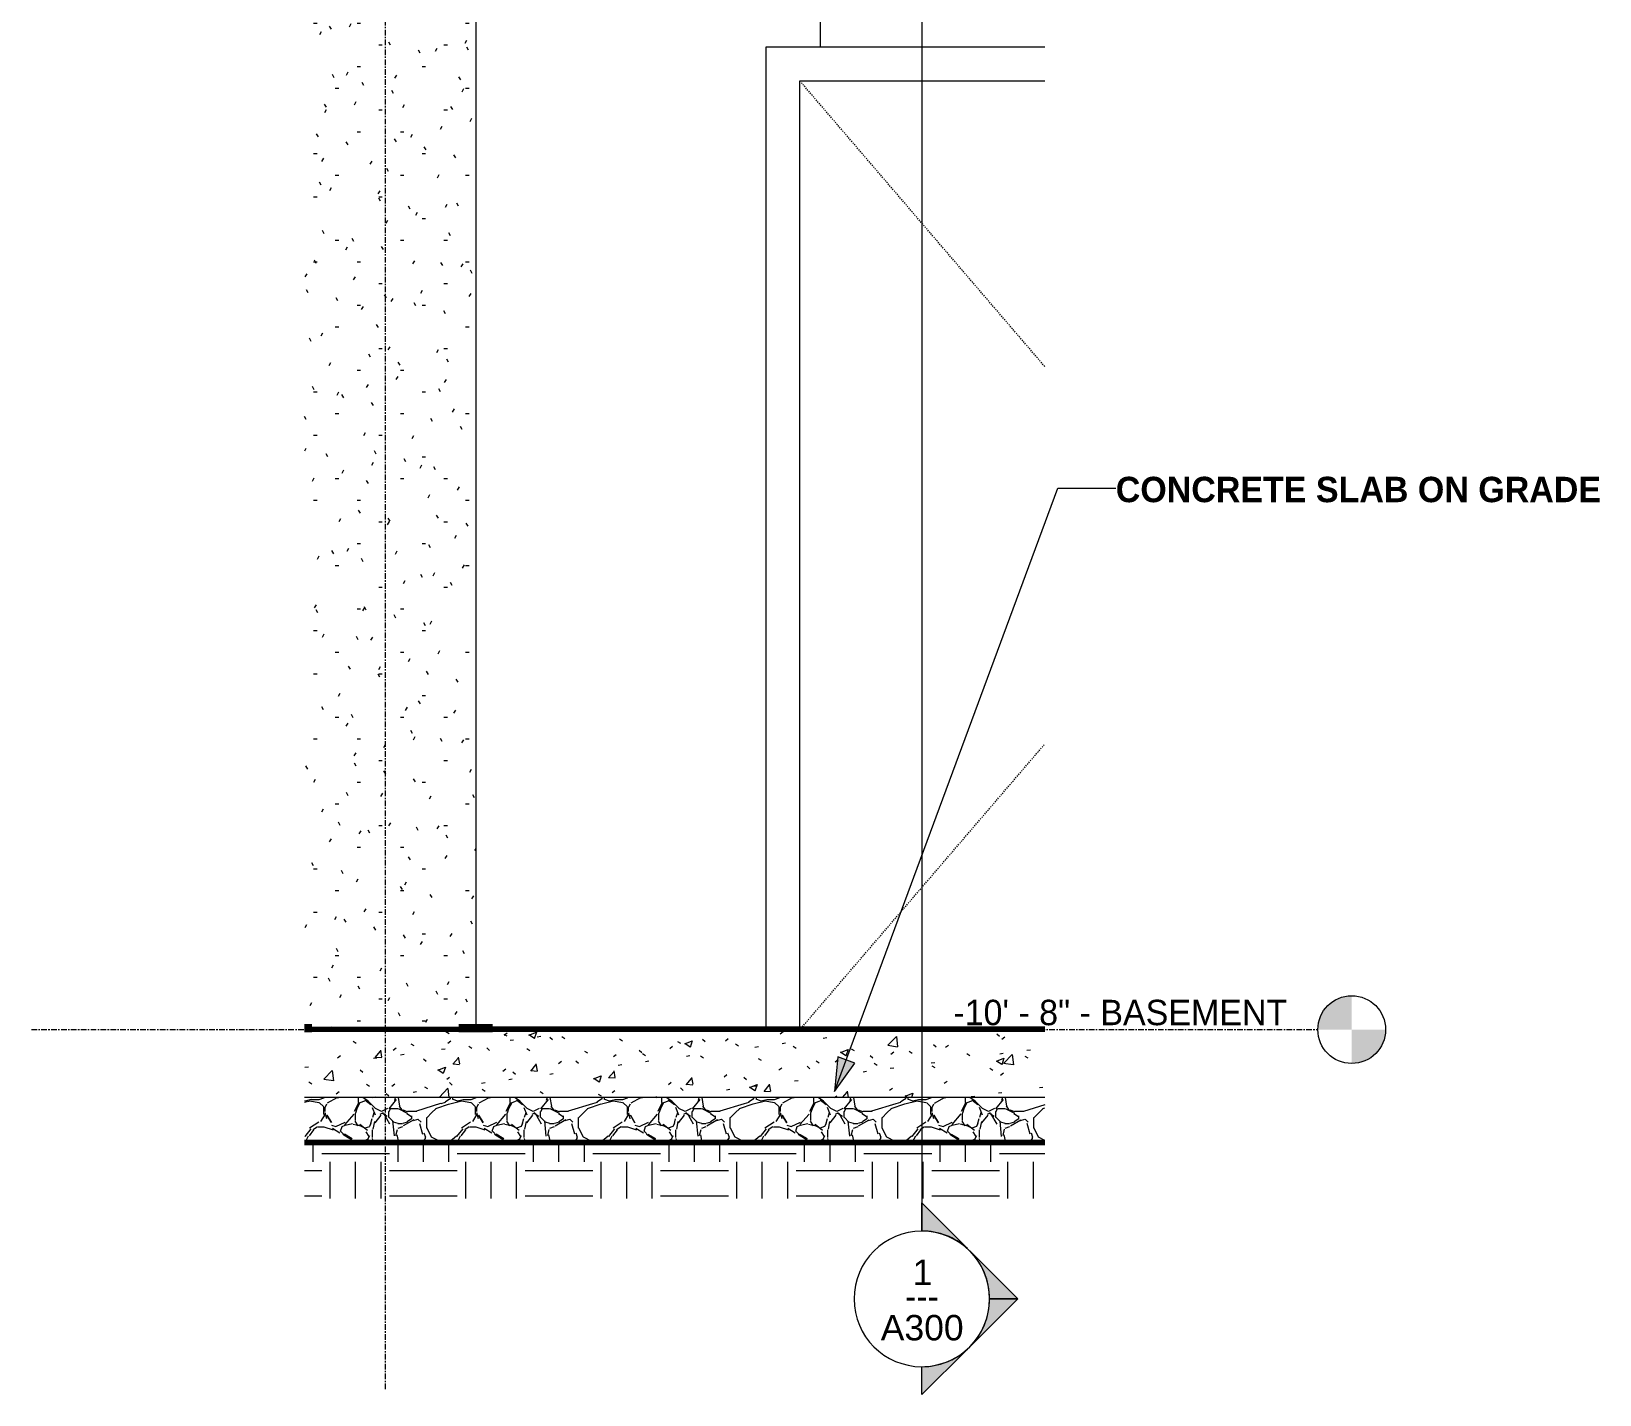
# Model space of a CAD drawing. Header units: inches. Extents: x 2031 to 2895, y -160 to 455.
# Drawn here: x 2193.4 to 2332.2, y -160.3 to -39.6 of the extents above; entities that cross this region are included whole.
import ezdxf

# ---------------------------------------------------------------- set-up
doc = ezdxf.new("R2010")
doc.units = ezdxf.units.IN
doc.header["$MEASUREMENT"] = 0
doc.linetypes.add('Dash 1_16_', pattern=[0.125, 0.0625, -0.0625])
doc.linetypes.add('Grid Line 1_2_', pattern=[0.875, 0.5, -0.125, 0.125, -0.125])
for name, color, linetype, lineweight in [('0-3', 10, 'Continuous', 18), ('0-4', 50, 'Continuous', 5), ('A-DOOR-1', 7, 'Dash 1_16_', 9), ('A-DOOR-FRAM-1', 7, 'Continuous', 9), ('A-FLOR-4', 192, 'Continuous', 70), ('A-FLOR-LEVL', 51, 'Continuous', 9), ('A-FLOR-LEVL-1', 51, 'Grid Line 1_2_', 9), ('A-FLOR-MCUT', 51, 'Continuous', 18), ('A-FLOR-PATT-1', 8, 'Continuous', 9), ('A-GENM-1', 55, 'Continuous', 9), ('A-GENM-2', 250, 'Continuous', 70), ('A-WALL-PATT-1', 55, 'Continuous', 9), ('C-TOPO', 7, 'Continuous', 9), ('C-TOPO-1', 55, 'Continuous', 9), ('C-TOPO-2', 7, 'Continuous', 70), ('G-ANNO-SYMB-1', 111, 'Continuous', 9), ('G-ANNO-TEXT', 231, 'Continuous', 9), ('S-COLS-1', 55, 'Continuous', 9), ('S-GRID-1', 1, 'Grid Line 1_2_', 9)]:
    doc.layers.add(name, color=color, linetype=linetype, lineweight=lineweight)
doc.styles.add('Arial', font='arial.ttf', dxfattribs={"height": 2.25})
doc.styles.add('Century Gothic', font='ufonts.com_century-gothic.ttf', dxfattribs={"height": 2.25})
doc.styles.add('Century Gothic_B', font='GOTHICB.TTF', dxfattribs={"height": 2.25})

# ---------------------------------------------------------------- blocks, each defined once
blk = doc.blocks.new('CTR  - Topography_rvt-2-WALL SECTION - NORTH_SOUTH - LOOKING WEST - Callout 3')
at = {"layer": 'C-TOPO'}
h = blk.add_hatch(dxfattribs=at)
h.set_pattern_fill('FP_5', color=256, style=0, pattern_type=2)
h.set_pattern_definition([(0, (3257.106, 59.024), (6, 6), [6, -6]), (0, (3257.106, 61.274), (6, 6), [6, -6]), (0, (3257.106, 63.524), (6, 6), [6, -6]), (90, (3257.856, 64.274), (-6, 6), [6, -6]), (90, (3260.106, 64.274), (-6, 6), [6, -6]), (90, (3262.356, 64.274), (-6, 6), [6, -6])])
h.paths.add_polyline_path([(2558.7, -142.97), (2558.7, -138.01), (2493.16, -138.01), (2493.16, -142.97)], flags=0)
at = {"layer": 'C-TOPO-1'}
blk.add_line((2493.16, -138.01), (2558.7, -138.01), dxfattribs=at)
at = {"layer": 'C-TOPO-2'}
blk.add_line((2558.7, -138.01), (2493.16, -138.01), dxfattribs=at)
blk = doc.blocks.new('Parking_Stall_Multiple - STANDARD-2088485-WALL SECTION - NORTH_SOUTH - LOOKING WEST - Callout 3')
at = {"layer": 'A-GENM-1'}
blk.add_hatch(color=256, dxfattribs=at).paths.add_polyline_path([(2493.16, -128), (2493.82, -128), (2493.82, -127.75), (2493.16, -127.75), (2493.16, -127.81)], flags=0)
at = {"layer": 'A-GENM-2'}
for p, q in [((2493.82, -127.75), (2493.16, -127.75)), ((2493.16, -128), (2493.82, -128)), ((2493.82, -128), (2493.82, -127.75))]:
    blk.add_line(p, q, dxfattribs=at)
blk = doc.blocks.new('Parking_Stall_Multiple - STANDARD-1981804-WALL SECTION - NORTH_SOUTH - LOOKING WEST - Callout 3')
at = {"layer": 'A-GENM-1'}
blk.add_hatch(color=256, dxfattribs=at).paths.add_polyline_path([(2506.82, -128), (2509.82, -128), (2509.82, -127.75), (2506.82, -127.75)], flags=0)
blk.add_line((2509.82, -127.75), (2558.7, -127.75), dxfattribs=at)
at = {"layer": 'A-GENM-2'}
for p, q in [((2509.82, -127.75), (2506.82, -127.75)), ((2506.82, -127.75), (2506.82, -128)), ((2506.82, -128), (2509.82, -128)), ((2509.82, -128), (2509.82, -127.75))]:
    blk.add_line(p, q, dxfattribs=at)
blk = doc.blocks.new('generic INT BASEMENT STR_ DOOR - generic INT BASEMENT STR_ DOOR-2045543-WALL SECTION - NORTH_SOUTH - LOOKING WEST - Callout 3')
at = {"layer": 'A-DOOR-1'}
for p, q in [((2558.7, -69.28), (2537.02, -44)), ((2537.24, -127.75), (2558.7, -102.72))]:
    blk.add_line(p, q, dxfattribs=at)
at = {"layer": 'A-DOOR-FRAM-1'}
for p, q in [((2558.7, -41), (2534.02, -41)), ((2534.02, -41), (2534.02, -127.75)), ((2537.02, -127.75), (2537.02, -44)), ((2537.02, -44), (2558.7, -44))]:
    blk.add_line(p, q, dxfattribs=at)
blk = doc.blocks.new('CTR - 1st Phase - Common Walls_rvt-2-WALL SECTION - NORTH_SOUTH - LOOKING WEST - Callout 3')
at = {"layer": 'A-WALL-PATT-1'}
h = blk.add_hatch(dxfattribs=at)
h.set_pattern_fill('FP_6', color=256, style=0, pattern_type=2)
h.set_pattern_definition([(90, (3819.324, -128), (-36.188, 2e-15), [])])
h.paths.add_polyline_path([(2508.32, -127.75), (2534.02, -127.75), (2534.02, -41), (2558.7, -41), (2558.7, -32), (2508.32, -32), (2508.32, -97.68)], flags=0)
at = {"layer": '0-3'}
for name in ['generic INT BASEMENT STR_ DOOR - generic INT BASEMENT STR_ DOOR-2045543-WALL SECTION - NORTH_SOUTH - LOOKING WEST - Callout 3', 'Parking_Stall_Multiple - STANDARD-2088485-WALL SECTION - NORTH_SOUTH - LOOKING WEST - Callout 3', 'Parking_Stall_Multiple - STANDARD-1981804-WALL SECTION - NORTH_SOUTH - LOOKING WEST - Callout 3']:
    blk.add_blockref(name, (0, 0), dxfattribs=at)
blk = doc.blocks.new('Concrete-Rectangular-Column - ONE-1856735-WALL SECTION - NORTH_SOUTH - LOOKING WEST - Callout 3')
at = {"layer": 'S-COLS-1'}
h = blk.add_hatch(dxfattribs=at)
h.set_pattern_fill('FP_1', color=256, style=0, pattern_type=2)
h.set_pattern_definition([(0, (3257.106, 59.024), (7.68, 1.92), [0.317, -5.443, 0.317, -5.443, -30.72]), (0, (3257.106, 59.024), (7.68, 1.92), [-11.52, 0.317, -11.203, 0.317, -5.443, -13.44]), (0, (3257.106, 59.024), (7.68, 1.92), [-28.8, 0.317, -3.523, 0.317, -9.283]), (120, (3259.986, 59.984), (-5.502769, 5.691075), [0.317, -5.443, 0.317, -5.443, -30.72]), (120, (3259.986, 59.984), (-5.502769, 5.691075), [-11.52, 0.317, -11.203, 0.317, -5.443, -13.44]), (120, (3259.986, 59.984), (-5.502769, 5.691075), [-28.8, 0.317, -3.523, 0.317, -9.283]), (240, (3260.946, 63.824), (-2.177231, -7.611075), [0.317, -5.443, 0.317, -5.443, -30.72]), (240, (3260.946, 63.824), (-2.177231, -7.611075), [-11.52, 0.317, -11.203, 0.317, -5.443, -13.44]), (240, (3260.946, 63.824), (-2.177231, -7.611075), [-28.8, 0.317, -3.523, 0.317, -9.283])])
h.paths.add_polyline_path([(2493.82, -128), (2506.82, -128), (2506.82, -127.75), (2508.32, -127.75), (2508.32, -16), (2493.16, -16), (2493.16, -127.75), (2493.82, -127.75)], flags=0)
blk.add_line((2508.32, -16), (2508.32, -127.75), dxfattribs=at)
blk = doc.blocks.new('Level - Level Head - Circle-50818-WALL SECTION - NORTH_SOUTH - LOOKING WEST - Callout 3')
at = {"layer": 'A-FLOR-LEVL'}
h = blk.add_hatch(color=256, dxfattribs=at)
edge = h.paths.add_edge_path(flags=0)
edge.add_line((2585.88, 0), (2582.88, 0))
edge.add_arc((2585.88, 0), 3, 90, 180, ccw=False)
edge.add_line((2585.88, 3), (2585.88, 0))
h = blk.add_hatch(color=256, dxfattribs=at)
edge = h.paths.add_edge_path(flags=0)
edge.add_line((2585.88, -3), (2585.88, 0))
edge.add_line((2585.88, 0), (2588.88, 0))
edge.add_arc((2585.88, 0), 3, 270, 360, ccw=False)
blk.add_circle((2585.88, 0), 3, dxfattribs=at)
blk = doc.blocks.new('Section - Section Head - Filled-22785-WALL SECTION - NORTH_SOUTH - LOOKING WEST - Callout 3')
at = {"layer": 'G-ANNO-SYMB-1'}
h = blk.add_hatch(color=256, dxfattribs=at)
edge = h.paths.add_edge_path(flags=0)
edge.add_line((2551.85, -147.38), (2547.82, -143.35))
edge.add_line((2547.82, -143.35), (2547.82, -145.83))
edge.add_arc((2547.82, -151.84), 6.01, 47.9216, 90, ccw=False)
h = blk.add_hatch(color=256, dxfattribs=at)
edge = h.paths.add_edge_path(flags=0)
edge.add_arc((2547.82, -151.84), 6, 0, 45, ccw=False)
edge.add_line((2553.82, -151.84), (2556.31, -151.84))
edge.add_line((2556.31, -151.84), (2552.06, -147.6))
h = blk.add_hatch(color=256, dxfattribs=at)
edge = h.paths.add_edge_path(flags=0)
edge.add_line((2552.06, -156.08), (2556.31, -151.84))
edge.add_line((2556.31, -151.84), (2553.82, -151.84))
edge.add_arc((2547.82, -151.84), 6, 315, 360, ccw=False)
h = blk.add_hatch(color=256, dxfattribs=at)
edge = h.paths.add_edge_path(flags=0)
edge.add_arc((2547.82, -151.84), 6.01, 270, 312.0784, ccw=False)
edge.add_line((2547.82, -157.85), (2547.82, -160.32))
edge.add_line((2547.82, -160.32), (2551.85, -156.3))
for p, q in [((2547.82, -145.83), (2547.82, -143.35)), ((2547.82, -143.35), (2551.85, -147.38)), ((2552.06, -147.6), (2556.31, -151.84)), ((2556.31, -151.84), (2552.06, -156.08)), ((2553.82, -151.84), (2556.31, -151.84)), ((2556.31, -151.84), (2553.82, -151.84)), ((2551.85, -156.3), (2547.82, -160.32)), ((2547.82, -160.32), (2547.82, -157.85))]:
    blk.add_line(p, q, dxfattribs=at)
for centre, radius, start, end in [((2547.82, -151.85), 6, 90, 270), ((2547.82, -151.84), 6.01, 47.9216, 90), ((2547.82, -151.85), 6, 270, 90), ((2547.82, -151.84), 6, 360, 45), ((2547.82, -151.84), 6, 315, 360), ((2547.82, -151.84), 6.01, 270, 312.0784)]:
    blk.add_arc(centre, radius, start, end, dxfattribs=at)

msp = doc.modelspace()

# ---------------------------------------------------------------- hatches: boundary and pattern name
at = {"layer": 'A-FLOR-PATT-1'}
h = msp.add_hatch(dxfattribs=at)
h.set_pattern_fill('FP_14', color=256, style=0, pattern_type=2)
h.set_pattern_definition([(50, (2981.53, 59.024), (6.885997, -0.602097), [0.72, -7.92]), (355, (2981.53, 59.024), (-1.331756, 7.220547), [0.576, -6.336]), (100.451, (2982.104, 58.974), (5.55363, 6.61819), [0.612, -6.731]), (46.184, (2981.53, 60.944), (10.24564, -1.588925), [1.08, -11.88]), (96.636, (2982.384, 60.812), (8.97244, 9.35152), [0.918, -10.096]), (351.184, (2981.53, 60.944), (8.9732, 9.35123), [0.864, -9.504]), (21, (2982.49, 60.464), (5.730726, -3.865003), [0.72, -7.92]), (326, (2982.49, 60.464), (2.33581, 6.96088), [0.576, -6.336]), (71.451, (2982.968, 60.142), (8.065876, 3.09595), [0.612, -6.731]), (37.5, (2981.5303, 59.024), (0.116866, 3.1954784), [0.317, -5.942, 0.317, -6.115, -6.36]), (37.5, (2981.5303, 59.024), (0.116866, 3.1954784), [-12.691, 0.317, -6.043]), (7.5, (2981.5303, 59.024), (2.52543, 3.786025), [0.317, -3.35, 0.317, -5.798, -2.424]), (7.5, (2981.5303, 59.024), (2.52543, 3.786025), [-9.782, 0.317, -2.107]), (327.5, (2979.3903, 59.024), (5.1243685, -0.216176), [0.317, -2.083, 0.317, -7.171, -9.936]), (327.5, (2979.3903, 59.024), (5.1243685, -0.216176), [-9.888, 0.317, -9.619]), (317.5, (2978.4303, 59.024), (5.598326, 0.96141), [0.317, -2.803, 0.317, -4.656, -7.056]), (317.5, (2978.4303, 59.024), (5.598326, 0.96141), [-8.093, 0.317, -6.739])])
h.paths.add_polyline_path([(2283.12, -134), (2283.12, -128), (2217.58, -128), (2217.58, -134)], flags=0)
h = msp.add_hatch(dxfattribs=at)
h.set_pattern_fill('FP_15', color=256, style=0, pattern_type=2)
h.set_pattern_definition([(212.005, (2980.7243, 61.04), (-40.310627, -26.8730086), [1.268, -125.493]), (213.69, (2981.5303, 61.577), (-13.436241, -13.436764), [0.969, -47.478]), (198.435, (2981.9333, 61.712), (-26.873024, -13.436542), [0.425, -42.065]), (180, (2982.471, 61.712), (-2e-15, -13.437), [0.537, -12.899]), (161.565, (2982.8743, 61.577), (-13.436518, 1.2e-05), [0.425, -42.065]), (333.435, (2983.008, 71.252), (13.436532, 1e-05), [0.601, -29.444]), (296.565, (2982.874, 71.52), (13.43652, -13.436544), [0.3, -29.745]), (270, (2982.874, 72.192), (13.437, 8e-16), [0.672, -12.765]), (186.34, (2983.0083, 63.458), (-107.4926568, -13.4363962), [1.217, -120.457]), (296.565, (2985.964, 71.789), (13.43652, -13.436544), [0.3, -29.745]), (303.69, (2985.6963, 72.192), (13.436764, -13.436241), [0.484, -47.962]), (229.399, (2987.8463, 66.28), (-67.1828397, -80.6196216), [1.239, -122.641]), (243.435, (2988.249, 67.086), (1e-05, -13.436532), [0.901, -29.144]), (213.69, (2992.9523, 65.608), (-13.436241, -13.436764), [0.484, -47.962]), (33.69, (2988.9213, 61.846), (13.436241, 13.436764), [0.484, -47.962]), (0, (2988.652, 61.846), (0, 13.437), [0.269, -13.168]), (333.435, (2988.383, 61.98), (13.436532, 1e-05), [0.3, -29.745]), (284.036, (2988.2493, 62.518), (13.436545, -40.30972), [0.554, -54.847]), (270, (2988.249, 62.786), (13.437, 8e-16), [0.269, -13.168]), (243.435, (2988.249, 63.055), (1e-05, -13.436532), [0.3, -29.745]), (135, (2988.249, 63.19), (-13.43644, 9e-16), [0.19, -18.812]), (90, (2988.249, 63.055), (-13.437, 8e-16), [0.134, -13.302]), (18.435, (2993.0863, 69.236), (26.873024, 13.436542), [0.85, -41.641]), (6.34, (2993.8923, 69.505), (107.4926568, 13.4363962), [1.217, -120.457]), (180, (2993.355, 66.28), (-2e-15, -13.437), [0.806, -12.63]), (197.354, (2995.5043, 66.952), (-40.30996214, -13.43709214), [2.252, -222.987]), (198.435, (2995.9083, 67.086), (-26.873024, -13.436542), [0.425, -42.065]), (213.69, (2996.3113, 67.355), (-13.436241, -13.436764), [0.484, -47.962]), (251.565, (2996.4453, 67.758), (-1.2e-05, -13.436518), [0.425, -42.065]), (243.435, (2996.579, 68.027), (1e-05, -13.436532), [0.3, -29.745]), (270, (2996.579, 68.295), (13.437, 8e-16), [0.269, -13.168]), (293.199, (2996.1763, 69.236), (13.4363854, -26.8729472), [1.023, -101.307]), (315, (2995.773, 69.639), (13.43644, 0), [0.57, -18.432]), (0, (2995.101, 69.639), (0, 13.437), [0.672, -12.765]), (341.565, (2992.1453, 66.414), (13.436518, -1.2e-05), [0.425, -42.065]), (303.69, (2991.8773, 66.817), (13.436764, -13.436241), [0.484, -47.962]), (279.462, (2991.7423, 67.624), (13.43628, -67.1832013), [0.817, -80.915]), (270, (2991.742, 68.43), (13.437, 8e-16), [0.806, -12.63]), (239.036, (2992.1453, 69.102), (-13.4372, -26.873257), [0.783, -77.565]), (188.13, (2993.0863, 69.236), (-80.6200966, -13.436299), [0.95, -94.061]), (116.565, (2983.143, 68.833), (-13.43652, 13.436544), [0.3, -29.745]), (135, (2983.412, 68.564), (-13.43644, 9e-16), [0.38, -18.622]), (168.69, (2984.0833, 68.43), (-13.436897, 0.000212), [0.685, -67.829]), (191.31, (2984.7553, 68.564), (-53.746592, -13.436568), [0.685, -67.829]), (194.036, (2985.2933, 68.699), (-40.30972, -13.436545), [0.554, -54.847]), (236.31, (2985.5613, 69.102), (-13.436194, -26.873299), [0.484, -47.962]), (236.31, (2985.8303, 69.505), (-13.436194, -26.873299), [0.484, -47.962]), (270, (2985.83, 69.908), (13.437, 8e-16), [0.403, -13.034]), (291.801, (2985.5613, 70.58), (13.4361655, -26.872997), [0.724, -71.635]), (116.565, (2985.696, 67.758), (-13.43652, 13.436544), [0.601, -29.444]), (168.69, (2986.3683, 67.624), (-13.436897, 0.000212), [0.685, -67.829]), (194.036, (2986.9053, 67.758), (-40.30972, -13.436545), [0.554, -54.847]), (225, (2987.308, 68.161), (9e-16, -13.43644), [0.57, -18.432]), (251.565, (2987.4433, 68.564), (-1.2e-05, -13.436518), [0.425, -42.065]), (296.565, (2987.174, 69.102), (13.43652, -13.436544), [0.601, -29.444]), (315, (2986.905, 69.37), (13.43644, 0), [0.38, -18.622]), (326.31, (2986.5023, 69.639), (26.873299, -13.436194), [0.484, -47.962]), (0, (2986.233, 69.639), (0, 13.437), [0.269, -13.168]), (33.69, (2985.8303, 69.37), (13.436241, 13.436764), [0.484, -47.962]), (71.565, (2985.6963, 68.967), (1.2e-05, 13.436518), [0.425, -42.065]), (63.435, (2985.561, 68.699), (-1e-05, 13.436532), [0.3, -29.745]), (71.565, (2985.4273, 68.295), (1.2e-05, 13.436518), [0.425, -42.065]), (104.036, (2985.4273, 67.758), (-13.436545, 40.30972), [0.554, -54.847]), (45, (2985.158, 67.489), (0, 13.43644), [0.38, -18.622]), (18.435, (2984.7553, 67.355), (26.873024, 13.436542), [0.425, -42.065]), (0, (2984.083, 67.355), (0, 13.437), [0.672, -12.765]), (14.036, (2983.5463, 67.221), (40.30972, 13.436545), [0.554, -54.847]), (341.565, (2983.1433, 67.355), (13.436518, -1.2e-05), [0.425, -42.065]), (270, (2983.143, 67.758), (13.437, 8e-16), [0.403, -13.034]), (225, (2983.546, 68.161), (9e-16, -13.43644), [0.57, -18.432]), (198.435, (2984.3523, 68.43), (-26.873024, -13.436542), [0.85, -41.641]), (180, (2985.024, 68.43), (-2e-15, -13.437), [0.672, -12.765]), (153.435, (2985.293, 68.295), (-13.436532, -1e-05), [0.3, -29.745]), (206.565, (2990.399, 66.146), (-13.436544, -13.43652), [0.3, -29.745]), (146.31, (2990.8023, 65.877), (-26.873299, 13.436194), [0.484, -47.962]), (119.745, (2991.3393, 64.936), (-40.3105597, 67.1832064), [1.083, -107.246]), (95.711, (2991.4733, 63.593), (-13.4375424, 120.930058), [1.35, -133.686]), (90, (2991.473, 63.458), (-13.437, 8e-16), [0.134, -13.302]), (63.435, (2991.339, 63.19), (-1e-05, 13.436532), [0.3, -29.745]), (26.565, (2991.07, 63.055), (13.436544, 13.43652), [0.3, -29.745]), (0, (2990.667, 63.055), (0, 13.437), [0.403, -13.034]), (0, (2990.533, 63.055), (0, 13.437), [0.134, -13.302]), (0, (2990.264, 63.055), (0, 13.437), [0.269, -13.168]), (326.31, (2989.8613, 63.324), (26.873299, -13.436194), [0.484, -47.962]), (333.435, (2989.592, 63.458), (13.436532, 1e-05), [0.3, -29.745]), (284.036, (2989.4583, 63.996), (13.436545, -40.30972), [0.554, -54.847]), (270, (2989.458, 64.264), (13.437, 8e-16), [0.269, -13.168]), (270, (2989.458, 64.668), (13.437, 8e-16), [0.403, -13.034]), (258.69, (2989.5923, 65.339), (-0.000212, -13.436897), [0.685, -67.829]), (231.34, (2990.1303, 66.011), (-40.3101895, -53.745816), [0.86, -85.176]), (270, (2992.952, 65.743), (13.437, 8e-16), [0.134, -13.302]), (270, (2992.952, 65.877), (13.437, 8e-16), [0.134, -13.302]), (326.31, (2992.5483, 66.146), (26.873299, -13.436194), [0.484, -47.962]), (333.435, (2991.742, 66.549), (13.436532, 1e-05), [0.901, -29.144]), (0, (2991.07, 66.549), (0, 13.437), [0.672, -12.765]), (63.435, (2990.936, 66.28), (-1e-05, 13.436532), [0.3, -29.745]), (90, (2990.936, 65.743), (-13.437, 8e-16), [0.537, -12.899]), (135, (2991.339, 65.339), (-13.43644, 9e-16), [0.57, -18.432]), (161.565, (2991.7423, 65.205), (-13.436518, 1.2e-05), [0.425, -42.065]), (180, (2992.145, 65.205), (-2e-15, -13.437), [0.403, -13.034]), (198.435, (2992.5483, 65.339), (-26.873024, -13.436542), [0.425, -42.065]), (351.87, (2987.3083, 72.595), (13.4370087, -0.000259), [1.9, -93.111]), (14.036, (2986.7713, 72.461), (40.30972, 13.436545), [0.554, -54.847]), (53.13, (2986.3683, 71.923), (26.873672, 40.309752), [0.672, -66.511]), (95.194, (2986.5023, 70.445), (-13.4351326, 134.3664647), [1.484, -146.928]), (101.31, (2986.6363, 69.774), (-13.436568, 53.746592), [0.685, -67.829]), (143.13, (2987.1743, 69.37), (-40.309752, 26.873672), [0.672, -66.511]), (161.565, (2987.5773, 69.236), (-13.436518, 1.2e-05), [0.425, -42.065]), (198.435, (2987.9803, 69.37), (-26.873024, -13.436542), [0.425, -42.065]), (225, (2988.652, 70.042), (9e-16, -13.43644), [0.95, -18.052]), (228.814, (2989.5923, 71.117), (-80.6198072, -94.0561774), [1.428, -141.405]), (251.565, (2989.7273, 71.52), (-1.2e-05, -13.436518), [0.425, -42.065]), (270, (2989.727, 71.655), (13.437, 8e-16), [0.134, -13.302]), (288.435, (2989.5923, 72.058), (13.436542, -26.873024), [0.425, -42.065]), (326.31, (2989.1893, 72.326), (26.873299, -13.436194), [0.484, -47.962]), (90, (2983.008, 69.102), (-13.437, 8e-16), [0.941, -12.496]), (338.199, (2984.8903, 70.848), (40.3099116, -13.436441), [0.724, -71.635]), (0, (2984.083, 70.848), (0, 13.437), [0.806, -12.63]), (30.964, (2983.4123, 70.445), (40.310285, 26.8733136), [0.783, -77.565]), (45, (2983.008, 70.042), (0, 13.43644), [0.57, -18.432]), (90, (2980.859, 64.802), (-13.437, 8e-16), [0.941, -12.496]), (116.565, (2981.262, 63.996), (-13.43652, 13.436544), [0.901, -29.144]), (153.435, (2982.068, 63.593), (-13.436532, -1e-05), [0.901, -29.144]), (180, (2982.74, 63.593), (-2e-15, -13.437), [0.672, -12.765]), (218.66, (2983.4123, 64.13), (-13.436833, -13.4362984), [0.86, -85.176]), (231.34, (2983.9493, 64.802), (-40.3101895, -53.745816), [0.86, -85.176]), (213.69, (2984.7553, 65.339), (-13.436241, -13.436764), [0.969, -47.478]), (239.036, (2985.1583, 66.011), (-13.4372, -26.873257), [0.783, -77.565]), (270, (2985.158, 66.28), (13.437, 8e-16), [0.269, -13.168]), (270, (2985.158, 66.683), (13.437, 8e-16), [0.403, -13.034]), (315, (2984.755, 67.086), (13.43644, 0), [0.57, -18.432]), (350.538, (2983.9493, 67.221), (13.4368224, 7.56e-05), [0.817, -80.915]), (14.036, (2982.8743, 66.952), (40.30972, 13.436545), [1.108, -54.293]), (18.435, (2981.6653, 66.549), (26.873024, 13.436542), [1.275, -41.216]), (45, (2981.262, 66.146), (0, 13.43644), [0.57, -18.432]), (45, (2980.859, 65.743), (0, 13.43644), [0.57, -18.432]), (108.435, (2983.8153, 62.786), (-13.436542, 26.873024), [0.85, -41.641]), (126.87, (2984.2183, 62.249), (-13.436224, 13.436576), [0.672, -66.511]), (146.31, (2984.6213, 61.98), (-26.873299, 13.436194), [0.484, -47.962]), (161.565, (2985.0243, 61.846), (-13.436518, 1.2e-05), [0.425, -42.065]), (135, (2985.427, 61.443), (-13.43644, 9e-16), [0.57, -18.432]), (161.565, (2985.8303, 61.308), (-13.436518, 1.2e-05), [0.425, -42.065]), (180, (2986.233, 61.308), (-2e-15, -13.437), [0.403, -13.034]), (206.565, (2986.502, 61.443), (-13.436544, -13.43652), [0.3, -29.745]), (206.565, (2987.039, 61.712), (-13.436544, -13.43652), [0.601, -29.444]), (189.462, (2987.8463, 61.846), (-67.1832013, -13.43628), [0.817, -80.915]), (243.435, (2988.114, 62.383), (1e-05, -13.436532), [0.601, -29.444]), (270, (2988.114, 62.518), (13.437, 8e-16), [0.134, -13.302]), (270, (2988.114, 62.786), (13.437, 8e-16), [0.269, -13.168]), (326.31, (2987.7113, 63.593), (26.873299, -13.436194), [0.484, -47.962]), (327.995, (2986.6363, 64.264), (67.1829352, -40.309468), [1.268, -125.493]), (329.036, (2985.9643, 64.668), (26.873257, -13.4372), [0.783, -77.565]), (341.565, (2985.1583, 64.936), (13.436518, -1.2e-05), [0.85, -41.641]), (0, (2984.621, 64.936), (0, 13.437), [0.537, -12.899]), (33.69, (2984.2183, 64.668), (13.436241, 13.436764), [0.484, -47.962]), (53.13, (2983.8153, 64.13), (26.873672, 40.309752), [0.672, -66.511]), (63.435, (2983.546, 63.593), (-1e-05, 13.436532), [0.601, -29.444]), (225, (2989.727, 62.518), (9e-16, -13.43644), [0.57, -18.432]), (236.31, (2989.9953, 62.921), (-13.436194, -26.873299), [0.484, -47.962]), (270, (2989.995, 63.055), (13.437, 8e-16), [0.134, -13.302]), (315, (2989.727, 63.324), (13.43644, 0), [0.38, -18.622]), (333.435, (2989.189, 63.593), (13.436532, 1e-05), [0.601, -29.444]), (18.435, (2988.3833, 63.324), (26.873024, 13.436542), [0.85, -41.641]), (75.964, (2988.2493, 62.786), (-0.0003, 13.436231), [0.554, -54.847]), (71.565, (2982.2023, 60.233), (1.2e-05, 13.436518), [0.425, -42.065]), (135, (2982.471, 59.965), (-13.43644, 9e-16), [0.38, -18.622]), (146.31, (2982.8743, 59.696), (-26.873299, 13.436194), [0.484, -47.962]), (153.435, (2983.412, 59.427), (-13.436532, -1e-05), [0.601, -29.444]), (180, (2983.546, 59.427), (-2e-15, -13.437), [0.134, -13.302]), (161.565, (2983.9493, 59.293), (-13.436518, 1.2e-05), [0.425, -42.065]), (180, (2984.486, 59.293), (-2e-15, -13.437), [0.537, -12.899]), (198.435, (2984.8903, 59.427), (-26.873024, -13.436542), [0.425, -42.065]), (210.964, (2985.5613, 59.83), (-40.310285, -26.8733136), [0.783, -77.565]), (206.565, (2985.83, 59.965), (-13.436544, -13.43652), [0.3, -29.745]), (251.565, (2985.9643, 60.368), (-1.2e-05, -13.436518), [0.425, -42.065]), (303.69, (2985.6963, 60.771), (13.436764, -13.436241), [0.484, -47.962]), (306.87, (2985.2933, 61.308), (13.436224, -13.436576), [0.672, -66.511]), (323.13, (2984.7553, 61.712), (40.309752, -26.873672), [0.672, -66.511]), (345.964, (2984.2183, 61.846), (13.436231, 0.0003), [0.554, -54.847]), (18.435, (2983.8153, 61.712), (26.873024, 13.436542), [0.425, -42.065]), (30.964, (2983.1433, 61.308), (40.310285, 26.8733136), [0.783, -77.565]), (39.806, (2982.3373, 60.637), (13.4366017, 13.4362908), [1.049, -103.894]), (135, (2986.368, 59.427), (-13.43644, 9e-16), [0.19, -18.812]), (153.435, (2986.636, 59.293), (-13.436532, -1e-05), [0.3, -29.745]), (191.31, (2987.3083, 59.427), (-53.746592, -13.436568), [0.685, -67.829]), (165.964, (2987.8463, 59.293), (-13.436231, -0.0003), [0.554, -54.847]), (175.236, (2989.4583, 59.159), (-13.4364265, -8.2e-05), [1.618, -160.181]), (206.565, (2989.727, 59.293), (-13.436544, -13.43652), [0.3, -29.745]), (225, (2989.995, 59.562), (9e-16, -13.43644), [0.38, -18.622]), (270, (2989.995, 60.233), (13.437, 8e-16), [0.672, -12.765]), (270, (2989.995, 60.637), (13.437, 8e-16), [0.403, -13.034]), (308.66, (2989.4583, 61.308), (13.4362984, -13.436833), [0.86, -85.176]), (338.199, (2988.7863, 61.577), (40.3099116, -13.436441), [0.724, -71.635]), (348.69, (2988.1143, 61.712), (13.436897, -0.000212), [0.685, -67.829]), (18.435, (2986.9053, 61.308), (26.873024, 13.436542), [1.275, -41.216]), (36.87, (2986.3683, 60.905), (13.436576, 13.436224), [0.672, -66.511]), (68.199, (2986.0993, 60.233), (13.436441, 40.3099116), [0.724, -71.635]), (101.31, (2986.2333, 59.562), (-13.436568, 53.746592), [0.685, -67.829]), (348.69, (2985.0243, 72.326), (13.436897, -0.000212), [0.685, -67.829]), (354.806, (2983.5463, 72.461), (13.4361385, -0.0003521), [1.484, -146.928]), (0, (2983.143, 72.461), (0, 13.437), [0.403, -13.034]), (45, (2982.874, 72.192), (0, 13.43644), [0.38, -18.622]), (180, (2983.949, 70.983), (-2e-15, -13.437), [0.403, -13.034]), (188.13, (2984.8903, 71.117), (-80.6200966, -13.436299), [0.95, -94.061]), (172.875, (2985.9643, 70.983), (-13.436807, -0.000376), [1.083, -107.246]), (225, (2986.099, 71.117), (9e-16, -13.43644), [0.19, -18.812]), (270, (2986.099, 71.52), (13.437, 8e-16), [0.403, -13.034]), (161.565, (2990.3993, 71.923), (-13.436518, 1.2e-05), [0.425, -42.065]), (180, (2990.936, 71.923), (-2e-15, -13.437), [0.537, -12.899]), (198.435, (2991.3393, 72.058), (-26.873024, -13.436542), [0.425, -42.065]), (170.538, (2992.1453, 71.923), (-13.4368224, -7.56e-05), [0.817, -80.915]), (213.69, (2992.5483, 72.192), (-13.436241, -13.436764), [0.484, -47.962]), (270, (2992.548, 72.326), (13.437, 8e-16), [0.134, -13.302]), (296.565, (2992.414, 72.595), (13.43652, -13.436544), [0.3, -29.745]), (341.565, (2991.6083, 72.864), (13.436518, -1.2e-05), [0.85, -41.641]), (341.565, (2990.8023, 73.133), (13.436518, -1.2e-05), [0.85, -41.641]), (14.036, (2990.2643, 72.998), (40.30972, 13.436545), [0.554, -54.847]), (45, (2989.861, 72.595), (0, 13.43644), [0.57, -18.432]), (104.036, (2989.9953, 72.058), (-13.436545, 40.30972), [0.554, -54.847]), (0, (2979.515, 60.368), (0, 13.437), [0.134, -13.302]), (315, (2979.246, 60.637), (13.43644, 0), [0.38, -18.622]), (274.764, (2979.1123, 62.249), (13.437683, -147.8026001), [1.618, -160.181]), (255.964, (2979.2463, 62.786), (0.0003, -13.436231), [0.554, -54.847]), (225, (2979.515, 63.055), (9e-16, -13.43644), [0.38, -18.622]), (198.435, (2980.7243, 63.458), (-26.873024, -13.436542), [1.275, -41.216]), (180, (2980.859, 63.458), (-2e-15, -13.437), [0.134, -13.302]), (171.87, (2981.7993, 63.324), (-13.4370087, 0.000259), [0.95, -94.061]), (146.31, (2983.4123, 63.19), (-26.873299, 13.436194), [0.484, -47.962]), (108.435, (2983.6803, 62.383), (-13.436542, 26.873024), [0.85, -41.641]), (90, (2983.68, 62.249), (-13.437, 8e-16), [0.134, -13.302]), (71.565, (2983.5463, 61.846), (1.2e-05, 13.436518), [0.425, -42.065]), (26.565, (2983.277, 61.712), (13.436544, 13.43652), [0.3, -29.745]), (18.435, (2982.8743, 61.577), (26.873024, 13.436542), [0.425, -42.065]), (126.87, (2990.1303, 60.637), (-13.436224, 13.436576), [0.672, -66.511]), (123.69, (2990.3993, 60.233), (-13.436764, 13.436241), [0.484, -47.962]), (149.036, (2991.0703, 59.83), (-26.873257, 13.4372), [0.783, -77.565]), (168.69, (2991.7423, 59.696), (-13.436897, 0.000212), [0.685, -67.829]), (213.69, (2992.1453, 59.965), (-13.436241, -13.436764), [0.484, -47.962]), (251.565, (2992.2803, 60.368), (-1.2e-05, -13.436518), [0.425, -42.065]), (270, (2992.28, 60.502), (13.437, 8e-16), [0.134, -13.302]), (279.462, (2992.1453, 61.308), (13.43628, -67.1832013), [0.817, -80.915]), (243.435, (2992.28, 61.577), (1e-05, -13.436532), [0.3, -29.745]), (270, (2992.28, 61.712), (13.437, 8e-16), [0.134, -13.302]), (296.565, (2991.877, 62.518), (13.43652, -13.436544), [0.901, -29.144]), (329.036, (2991.2053, 62.921), (26.873257, -13.4372), [0.783, -77.565]), (8.13, (2990.2643, 62.786), (80.6200966, 13.436299), [0.95, -94.061]), (45, (2989.727, 62.249), (0, 13.43644), [0.76, -18.242]), (45, (2989.458, 61.98), (0, 13.43644), [0.38, -18.622]), (90, (2989.458, 61.577), (-13.437, 8e-16), [0.403, -13.034]), (123.69, (2989.7273, 61.174), (-13.436764, 13.436241), [0.484, -47.962]), (101.31, (2991.7423, 63.593), (-13.436568, 53.746592), [0.685, -67.829]), (108.435, (2991.8773, 63.19), (-13.436542, 26.873024), [0.425, -42.065]), (135, (2992.011, 63.055), (-13.43644, 9e-16), [0.19, -18.812]), (180, (2992.414, 63.055), (-2e-15, -13.437), [0.403, -13.034]), (213.69, (2992.8173, 63.324), (-13.436241, -13.436764), [0.484, -47.962]), (187.125, (2993.8923, 63.458), (-94.0566594, -13.437028), [1.083, -107.246]), (236.31, (2994.1613, 63.861), (-13.436194, -26.873299), [0.484, -47.962]), (270, (2994.161, 63.996), (13.437, 8e-16), [0.134, -13.302]), (288.435, (2994.0263, 64.399), (13.436542, -26.873024), [0.425, -42.065]), (285.945, (2993.7583, 65.339), (13.4366066, -40.3096492), [0.978, -96.842]), (315, (2993.489, 65.608), (13.43644, 0), [0.38, -18.622]), (18.435, (2993.0863, 65.474), (26.873024, 13.436542), [0.425, -42.065]), (29.745, (2992.1453, 64.936), (67.1832064, 40.3105597), [1.083, -107.246]), (18.435, (2991.7423, 64.802), (26.873024, 13.436542), [0.425, -42.065]), (75.964, (2991.6083, 64.264), (-0.0003, 13.436231), [0.554, -54.847]), (180, (2987.711, 67.758), (-2e-15, -13.437), [0.403, -13.034]), (180, (2987.98, 67.758), (-2e-15, -13.437), [0.269, -13.168]), (135, (2988.249, 67.489), (-13.43644, 9e-16), [0.38, -18.622]), (90, (2988.249, 67.086), (-13.437, 8e-16), [0.403, -13.034]), (26.565, (2986.233, 64.936), (13.436544, 13.43652), [0.901, -29.144]), (341.565, (2985.8303, 65.071), (13.436518, -1.2e-05), [0.425, -42.065]), (300.964, (2985.4273, 65.743), (26.8733136, -40.310285), [0.783, -77.565]), (71.565, (2987.9803, 66.146), (1.2e-05, 13.436518), [0.425, -42.065]), (90, (2987.98, 65.474), (-13.437, 8e-16), [0.672, -12.765]), (123.69, (2988.2493, 65.071), (-13.436764, 13.436241), [0.484, -47.962]), (153.435, (2988.786, 64.802), (-13.436532, -1e-05), [0.601, -29.444]), (198.435, (2989.1893, 64.936), (-26.873024, -13.436542), [0.425, -42.065]), (243.435, (2989.324, 65.205), (1e-05, -13.436532), [0.3, -29.745]), (255.964, (2989.4583, 65.743), (0.0003, -13.436231), [0.554, -54.847]), (251.565, (2989.5923, 66.146), (-1.2e-05, -13.436518), [0.425, -42.065]), (291.801, (2989.3243, 66.817), (13.4361655, -26.872997), [0.724, -71.635]), (323.13, (2988.7863, 67.221), (40.309752, -26.873672), [0.672, -66.511]), (18.435, (2988.3833, 67.086), (26.873024, 13.436542), [0.425, -42.065]), (63.435, (2988.114, 66.549), (-1e-05, 13.436532), [0.601, -29.444]), (135, (2987.039, 64.13), (-13.43644, 9e-16), [0.57, -18.432]), (149.036, (2987.7113, 63.727), (-26.873257, 13.4372), [0.783, -77.565]), (146.31, (2988.1143, 63.458), (-26.873299, 13.436194), [0.484, -47.962]), (180, (2988.383, 63.458), (-2e-15, -13.437), [0.269, -13.168]), (210.964, (2989.0553, 63.861), (-40.310285, -26.8733136), [0.783, -77.565]), (243.435, (2989.189, 64.13), (1e-05, -13.436532), [0.3, -29.745]), (303.69, (2988.9213, 64.533), (13.436764, -13.436241), [0.484, -47.962]), (321.34, (2988.2493, 65.071), (53.745816, -40.3101895), [0.86, -85.176]), (345.964, (2987.7113, 65.205), (13.436231, 0.0003), [0.554, -54.847]), (11.31, (2987.0393, 65.071), (53.746592, 13.436568), [0.685, -67.829]), (26.565, (2986.771, 64.936), (13.436544, 13.43652), [0.3, -29.745]), (71.565, (2986.6363, 64.533), (1.2e-05, 13.436518), [0.425, -42.065]), (15.945, (2986.3683, 67.489), (40.3096492, 13.4366066), [0.978, -96.842]), (29.745, (2985.4273, 66.952), (67.1832064, 40.3105597), [1.083, -107.246]), (63.435, (2985.293, 66.683), (-1e-05, 13.436532), [0.3, -29.745]), (90, (2985.293, 66.28), (-13.437, 8e-16), [0.403, -13.034]), (104.036, (2985.4273, 65.743), (-13.436545, 40.30972), [0.554, -54.847]), (120.964, (2985.8303, 65.071), (-26.8733136, 40.310285), [0.783, -77.565]), (153.435, (2993.355, 72.192), (-13.436532, -1e-05), [0.3, -29.745]), (180, (2993.623, 72.192), (-2e-15, -13.437), [0.269, -13.168]), (209.745, (2994.5643, 72.73), (-67.1832064, -40.3105597), [1.083, -107.246]), (225, (2995.101, 73.267), (9e-16, -13.43644), [0.76, -18.242]), (239.036, (2995.5043, 73.939), (-13.4372, -26.873257), [0.783, -77.565]), (239.036, (2995.9083, 74.611), (-13.4372, -26.873257), [0.783, -77.565]), (270, (2995.908, 74.745), (13.437, 8e-16), [0.134, -13.302]), (333.435, (2995.639, 74.879), (13.436532, 1e-05), [0.3, -29.745]), (0, (2995.236, 74.879), (0, 13.437), [0.403, -13.034]), (45, (2994.833, 74.476), (0, 13.43644), [0.57, -18.432]), (26.565, (2993.22, 73.67), (13.436544, 13.43652), [1.803, -28.243]), (30.964, (2992.5483, 73.267), (40.310285, 26.8733136), [0.783, -77.565]), (90, (2992.548, 72.998), (-13.437, 8e-16), [0.269, -13.168]), (128.66, (2993.0863, 72.326), (-13.4362984, 13.436833), [0.86, -85.176]), (255.964, (2991.6083, 67.892), (0.0003, -13.436231), [0.554, -54.847]), (281.31, (2991.4733, 68.564), (13.436568, -53.746592), [0.685, -67.829]), (309.806, (2990.8023, 69.37), (13.4362908, -13.4366017), [1.049, -103.894]), (329.036, (2990.1303, 69.774), (26.873257, -13.4372), [0.783, -77.565]), (345.964, (2989.5923, 69.908), (13.436231, 0.0003), [0.554, -54.847]), (0, (2989.055, 69.908), (0, 13.437), [0.537, -12.899]), (26.565, (2988.517, 69.639), (13.436544, 13.43652), [0.601, -29.444]), (45, (2988.114, 69.236), (0, 13.43644), [0.57, -18.432]), (53.13, (2987.7113, 68.699), (26.873672, 40.309752), [0.672, -66.511]), (90, (2987.711, 68.295), (-13.437, 8e-16), [0.403, -13.034]), (135, (2988.114, 67.892), (-13.43644, 9e-16), [0.57, -18.432]), (144.462, (2989.0553, 67.221), (-40.3095313, 26.8733096), [1.156, -114.43]), (135, (2989.727, 66.549), (-13.43644, 9e-16), [0.95, -18.052]), (153.435, (2990.264, 66.28), (-13.436532, -1e-05), [0.601, -29.444]), (206.565, (2990.802, 66.549), (-13.436544, -13.43652), [0.601, -29.444]), (230.194, (2991.4733, 67.355), (-53.7471842, -67.182341), [1.049, -103.894]), (66.801, (2989.7273, 70.58), (26.8740486, 67.1828756), [1.023, -101.307]), (90, (2989.727, 70.177), (-13.437, 8e-16), [0.403, -13.034]), (153.435, (2989.995, 70.042), (-13.436532, -1e-05), [0.3, -29.745]), (153.435, (2990.533, 69.774), (-13.436532, -1e-05), [0.601, -29.444]), (149.036, (2991.2053, 69.37), (-26.873257, 13.4372), [0.783, -77.565]), (180, (2991.877, 69.37), (-2e-15, -13.437), [0.672, -12.765]), (180, (2992.683, 69.37), (-2e-15, -13.437), [0.806, -12.63]), (213.69, (2993.0863, 69.639), (-13.436241, -13.436764), [0.484, -47.962]), (243.435, (2993.355, 70.177), (1e-05, -13.436532), [0.601, -29.444]), (277.125, (2993.2203, 71.252), (13.437028, -94.0566594), [1.083, -107.246]), (315, (2992.952, 71.52), (13.43644, 0), [0.38, -18.622]), (341.565, (2992.5483, 71.655), (13.436518, -1.2e-05), [0.425, -42.065]), (352.875, (2991.4733, 71.789), (13.436807, 0.000376), [1.083, -107.246]), (0, (2990.802, 71.789), (0, 13.437), [0.672, -12.765]), (21.801, (2990.1303, 71.52), (26.872997, 13.4361655), [0.724, -71.635]), (90, (2996.176, 70.848), (-13.437, 8e-16), [0.537, -12.899]), (90, (2996.176, 70.311), (-13.437, 8e-16), [0.537, -12.899]), (56.31, (2995.9083, 69.908), (13.436194, 26.873299), [0.484, -47.962]), (18.435, (2995.5043, 69.774), (26.873024, 13.436542), [0.425, -42.065]), (0, (2994.161, 69.774), (0, 13.437), [1.344, -12.093]), (341.565, (2993.7583, 69.908), (13.436518, -1.2e-05), [0.425, -42.065]), (296.565, (2993.623, 70.177), (13.43652, -13.436544), [0.3, -29.745]), (278.13, (2993.4893, 71.117), (13.436299, -80.6200966), [0.95, -94.061]), (270, (2993.489, 71.252), (13.437, 8e-16), [0.134, -13.302]), (251.565, (2993.6233, 71.655), (-1.2e-05, -13.436518), [0.425, -42.065]), (225, (2994.026, 72.058), (9e-16, -13.43644), [0.57, -18.432]), (218.66, (2994.6983, 72.595), (-13.436833, -13.4362984), [0.86, -85.176]), (225, (2995.101, 72.998), (9e-16, -13.43644), [0.57, -18.432]), (206.565, (2995.37, 73.133), (-13.436544, -13.43652), [0.3, -29.745]), (180, (2995.639, 73.133), (-2e-15, -13.437), [0.269, -13.168]), (123.69, (2995.9083, 72.73), (-13.436764, 13.436241), [0.484, -47.962]), (108.435, (2996.0423, 72.326), (-13.436542, 26.873024), [0.425, -42.065]), (98.13, (2996.1763, 71.386), (-13.436299, 80.6200966), [0.95, -94.061])])
h.paths.add_polyline_path([(2217.58, -138), (2283.12, -138), (2283.12, -134), (2217.58, -134)], flags=0)
at = {"layer": 'G-ANNO-TEXT'}
msp.add_hatch(color=256, dxfattribs=at).paths.add_polyline_path([(2264.51, -133.49), (2266.3, -130.96), (2264.79, -130.4)], flags=0)

# ---------------------------------------------------------------- linework, layer by layer
at = {"layer": 'A-FLOR-4'}
for p, q in [((2283.12, -128), (2217.58, -128)), ((2217.58, -138), (2283.12, -138))]:
    msp.add_line(p, q, dxfattribs=at)
at = {"layer": 'A-FLOR-LEVL-1'}
msp.add_line((2193.4, -128), (2307.31, -128), dxfattribs=at)
at = {"layer": 'A-FLOR-MCUT'}
msp.add_line((2283.12, -134), (2217.58, -134), dxfattribs=at)
at = {"layer": 'G-ANNO-SYMB-1'}
msp.add_line((2272.25, 436.19), (2272.25, -145.84), dxfattribs=at)
at = {"layer": 'G-ANNO-TEXT'}
for p, q in [((2264.51, -133.49), (2284.29, -80.05)), ((2284.29, -80.05), (2289.41, -80.05)), ((2264.79, -130.4), (2264.51, -133.49)), ((2266.3, -130.96), (2264.79, -130.4)), ((2264.51, -133.49), (2266.3, -130.96))]:
    msp.add_line(p, q, dxfattribs=at)
at = {"layer": 'S-GRID-1'}
msp.add_line((2224.75, -159.84), (2224.75, 443.44), dxfattribs=at)

# ---------------------------------------------------------------- block references
at = {"layer": '0-4'}
for name in ['CTR - 1st Phase - Common Walls_rvt-2-WALL SECTION - NORTH_SOUTH - LOOKING WEST - Callout 3', 'CTR  - Topography_rvt-2-WALL SECTION - NORTH_SOUTH - LOOKING WEST - Callout 3']:
    msp.add_blockref(name, (-275.58, 0), dxfattribs=at)
at = {"layer": 'A-FLOR-LEVL'}
msp.add_blockref('Level - Level Head - Circle-50818-WALL SECTION - NORTH_SOUTH - LOOKING WEST - Callout 3', (-275.58, -128), dxfattribs=at)
at = {"layer": 'G-ANNO-SYMB-1'}
msp.add_blockref('Section - Section Head - Filled-22785-WALL SECTION - NORTH_SOUTH - LOOKING WEST - Callout 3', (-275.58, 0), dxfattribs=at)
at = {"layer": 'S-COLS-1'}
msp.add_blockref('Concrete-Rectangular-Column - ONE-1856735-WALL SECTION - NORTH_SOUTH - LOOKING WEST - Callout 3', (-275.58, 0), dxfattribs=at)

# ---------------------------------------------------------------- texts
at = {"layer": 'A-FLOR-LEVL', "insert": (2275.03, -125.36), "char_height": 2.25, "width": 35.6782, "attachment_point": 1, "style": 'Century Gothic'}
msp.add_mtext('-10\' - 8" - BASEMENT', dxfattribs=at)
at = {"layer": 'G-ANNO-SYMB-1', "char_height": 2.25, "attachment_point": 1}
for s, insert, width, style in [('1', (2271.42, -148.36), 2.121, 'Arial'), ('---', (2270.75, -150.49), 3.8632, 'Century Gothic'), ('A300', (2268.6, -153.27), 8.9385, 'Arial')]:
    msp.add_mtext(s, dxfattribs=dict(at, insert=insert, width=width, style=style))
at = {"layer": 'G-ANNO-TEXT', "insert": (2289.41, -79.05), "char_height": 2.25, "width": 51.51, "attachment_point": 1, "style": 'Century Gothic_B'}
msp.add_mtext('CONCRETE SLAB ON GRADE', dxfattribs=at)

doc.saveas('drawing.dxf')
